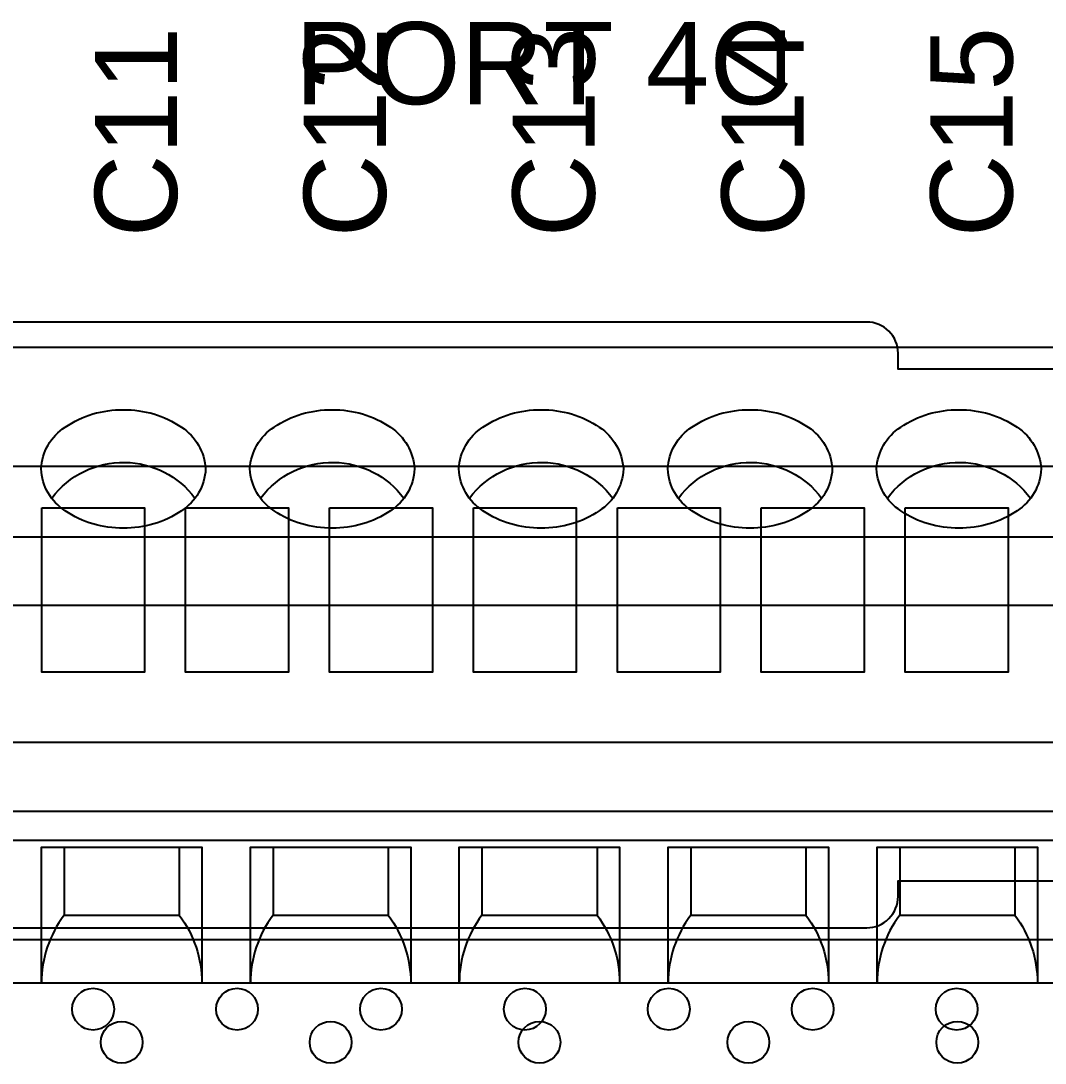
# Model space of a CAD drawing. Extents: x 0.3 to 23.7, y 0.2 to 17.8.
# Drawn here: x 21.206 to 22.187, y 4.332 to 5.33 of the extents above; entities that cross this region are included whole.
import ezdxf

# ---------------------------------------------------------------- set-up
doc = ezdxf.new("R2010")
doc.units = 0
doc.header["$MEASUREMENT"] = 0
for name, color, linetype in [('2_01__0-__EMPTY', 7, 'CONTINUOUS'), ('2_02__A-__SERIAL_COMMUNICA', 7, 'CONTINUOUS'), ('2_03__B-___3__DI___4__DO__', 7, 'CONTINUOUS'), ('2_04__1-___4__DI___4__DO_E', 7, 'CONTINUOUS'), ('2_05__C-___4__DI___4__DO_F', 7, 'CONTINUOUS'), ('2_06__D-___4__DI___3__DO_E', 7, 'CONTINUOUS'), ('2_07__2-___8__DO__ELECTROM', 7, 'CONTINUOUS'), ('2_08__3-___8__DI', 7, 'CONTINUOUS'), ('2_09__4-___14__DI', 7, 'CONTINUOUS'), ('2_10__6-___4__AI___4__AO__', 7, 'CONTINUOUS'), ('3_01__0-__EMPTY', 7, 'CONTINUOUS'), ('3_02__B-___3__DI___4__DO__', 7, 'CONTINUOUS'), ('3_03__1-___4__DI___4__DO_E', 7, 'CONTINUOUS'), ('3_04__C-___4__DI___4__DO_F', 7, 'CONTINUOUS'), ('3_05__D-___4__DI___3__DO_E', 7, 'CONTINUOUS'), ('3_06__2-___8__DO__ELECTROM', 7, 'CONTINUOUS'), ('3_07__3-___8__DI', 7, 'CONTINUOUS'), ('3_08__4-___14__DI', 7, 'CONTINUOUS'), ('3_09__6-___4__AI___4__AO__', 7, 'CONTINUOUS'), ('3_10__9-___10__RTD_INPUTS', 7, 'CONTINUOUS')]:
    doc.layers.add(name, color=color, linetype=linetype)
doc.styles.add('ARIAL', font='arial.ttf')

msp = doc.modelspace()

# ---------------------------------------------------------------- linework, layer by layer
at = {"layer": '3_01__0-__EMPTY'}
msp.add_lwpolyline([(21.05054, 4.4619), (22.01576, 4.4619, 0.414214), (22.04565, 4.49178), (22.04565, 4.5069), (22.28565, 4.5069), (22.28565, 4.49178, 0.414214), (22.31554, 4.4619), (22.67326, 4.4619, 0.414973), (22.70315, 4.49178), (22.70315, 5.01201, 0.414973), (22.67326, 5.0419), (22.31554, 5.0419, 0.414214), (22.28565, 5.01201), (22.28565, 4.9969), (22.04565, 4.9969), (22.04565, 5.01201, 0.414214), (22.01576, 5.0419), (21.05054, 5.0419, 0.414214)], format="xyb", dxfattribs=at)
for centre in [(21.30236, 4.35224), (21.50235, 4.35224), (21.70235, 4.35224), (21.90235, 4.35224), (22.10234, 4.35224)]:
    msp.add_circle(centre, 0.02, dxfattribs=at)
at = {"layer": '3_02__B-___3__DI___4__DO__'}
msp.add_lwpolyline([(20.80237, 5.01766), (22.40237, 5.01766), (22.40237, 4.40895), (20.80237, 4.40895)], close=True, dxfattribs=at)
for points in [[(21.2252, 4.90118, -0.244062), (21.24826, 4.94124, -0.154167), (21.30394, 4.95783, -0.154167), (21.35962, 4.94124, -0.236767), (21.38268, 4.90118, -0.24406), (21.35962, 4.86113, -0.154167), (21.30394, 4.84454, -0.154167), (21.24826, 4.86113, -0.244061)], [(21.4252, 4.90118, -0.244062), (21.44826, 4.94124, -0.154167), (21.50394, 4.95783, -0.154167), (21.55962, 4.94124, -0.236767), (21.58268, 4.90118, -0.24406), (21.55962, 4.86113, -0.154167), (21.50394, 4.84454, -0.154167), (21.44826, 4.86113, -0.244061)], [(21.6252, 4.90118, -0.244062), (21.64826, 4.94124, -0.154167), (21.70394, 4.95783, -0.154167), (21.75962, 4.94124, -0.236767), (21.78268, 4.90118, -0.24406), (21.75962, 4.86113, -0.154167), (21.70394, 4.84454, -0.154167), (21.64826, 4.86113, -0.244061)], [(21.8252, 4.90118, -0.244062), (21.84826, 4.94124, -0.154167), (21.90394, 4.95783, -0.154167), (21.95962, 4.94124, -0.236767), (21.98268, 4.90118, -0.24406), (21.95962, 4.86113, -0.154167), (21.90394, 4.84454, -0.154167), (21.84826, 4.86113, -0.244061)], [(22.0252, 4.90118, -0.244062), (22.04826, 4.94124, -0.154167), (22.10394, 4.95783, -0.154167), (22.15962, 4.94124, -0.236767), (22.18268, 4.90118, -0.24406), (22.15962, 4.86113, -0.154167), (22.10394, 4.84454, -0.154167), (22.04826, 4.86113, -0.244061)]]:
    msp.add_lwpolyline(points, format="xyb", close=True, dxfattribs=at)
for points in [[(21.23528, 4.87315, -0.001746), (21.23542, 4.87328, -0.240907), (21.30552, 4.90752, -0.231198), (21.37246, 4.87328, -0.005828), (21.37275, 4.87335)], [(21.43528, 4.87315, -0.001746), (21.43542, 4.87328, -0.240907), (21.50552, 4.90752, -0.231198), (21.57246, 4.87328, -0.005828), (21.57275, 4.87335)], [(21.63528, 4.87315, -0.001746), (21.63542, 4.87328, -0.240907), (21.70552, 4.90752, -0.231198), (21.77246, 4.87328, -0.005828), (21.77275, 4.87335)], [(21.83528, 4.87315, -0.001746), (21.83542, 4.87328, -0.240907), (21.90552, 4.90752, -0.231198), (21.97246, 4.87328, -0.005828), (21.97275, 4.87335)], [(22.03528, 4.87315, -0.001746), (22.03542, 4.87328, -0.240907), (22.10552, 4.90752, -0.231198), (22.17246, 4.87328, -0.005828), (22.17275, 4.87335)], [(21.24725, 4.53902), (21.24725, 4.47389, 0.162853), (21.22559, 4.40895, 1.944453)], [(21.35748, 4.53902), (21.35748, 4.47389, -0.162853), (21.37914, 4.40895, -1.944453)], [(21.44725, 4.53902), (21.44725, 4.47389, 0.162853), (21.42559, 4.40895, 1.944453)], [(21.55748, 4.53902), (21.55748, 4.47389, -0.162853), (21.57914, 4.40895, -1.944453)], [(21.64725, 4.53902), (21.64725, 4.47389, 0.162853), (21.62559, 4.40895, 1.944453)], [(21.75748, 4.53902), (21.75748, 4.47389, -0.162853), (21.77914, 4.40895, -1.944453)], [(21.84725, 4.53902), (21.84725, 4.47389, 0.162853), (21.82559, 4.40895, 1.944453)], [(21.95748, 4.53902), (21.95748, 4.47389, -0.162853), (21.97914, 4.40895, -1.944453)], [(22.04725, 4.53902), (22.04725, 4.47389, 0.162853), (22.02559, 4.40895, 1.944453)], [(22.15748, 4.53902), (22.15748, 4.47389, -0.162853), (22.17914, 4.40895, -1.944453)]]:
    msp.add_lwpolyline(points, format="xyb", dxfattribs=at)
for points in [[(20.80237, 4.83606), (22.40237, 4.83606)], [(20.80237, 4.77062), (22.40237, 4.77062)], [(20.80237, 4.57353), (22.40237, 4.57353)], [(20.80237, 4.54569), (22.40237, 4.54569)], [(21.22559, 4.40895), (21.22559, 4.53902), (21.37914, 4.53902), (21.37914, 4.40895)], [(21.42559, 4.40895), (21.42559, 4.53902), (21.57914, 4.53902), (21.57914, 4.40895)], [(21.62559, 4.40895), (21.62559, 4.53902), (21.77914, 4.53902), (21.77914, 4.40895)], [(21.82559, 4.40895), (21.82559, 4.53902), (21.97914, 4.53902), (21.97914, 4.40895)], [(22.02559, 4.40895), (22.02559, 4.53902), (22.17914, 4.53902), (22.17914, 4.40895)], [(21.24725, 4.47389), (21.35748, 4.47389)], [(21.44725, 4.47389), (21.55748, 4.47389)], [(21.64725, 4.47389), (21.75748, 4.47389)], [(21.84725, 4.47389), (21.95748, 4.47389)], [(22.04725, 4.47389), (22.15748, 4.47389)]]:
    msp.add_lwpolyline(points, dxfattribs=at)
for centre in [(21.30236, 4.35224), (21.50235, 4.35224), (21.70235, 4.35224), (21.90235, 4.35224), (22.10234, 4.35224)]:
    msp.add_circle(centre, 0.02, dxfattribs=at)
at = {"layer": '3_03__1-___4__DI___4__DO_E'}
msp.add_lwpolyline([(20.80237, 5.01766), (22.40237, 5.01766), (22.40237, 4.40895), (20.80237, 4.40895)], close=True, dxfattribs=at)
for points in [[(21.2252, 4.90118, -0.244062), (21.24826, 4.94124, -0.154167), (21.30394, 4.95783, -0.154167), (21.35962, 4.94124, -0.236767), (21.38268, 4.90118, -0.24406), (21.35962, 4.86113, -0.154167), (21.30394, 4.84454, -0.154167), (21.24826, 4.86113, -0.244061)], [(21.4252, 4.90118, -0.244062), (21.44826, 4.94124, -0.154167), (21.50394, 4.95783, -0.154167), (21.55962, 4.94124, -0.236767), (21.58268, 4.90118, -0.24406), (21.55962, 4.86113, -0.154167), (21.50394, 4.84454, -0.154167), (21.44826, 4.86113, -0.244061)], [(21.6252, 4.90118, -0.244062), (21.64826, 4.94124, -0.154167), (21.70394, 4.95783, -0.154167), (21.75962, 4.94124, -0.236767), (21.78268, 4.90118, -0.24406), (21.75962, 4.86113, -0.154167), (21.70394, 4.84454, -0.154167), (21.64826, 4.86113, -0.244061)], [(21.8252, 4.90118, -0.244062), (21.84826, 4.94124, -0.154167), (21.90394, 4.95783, -0.154167), (21.95962, 4.94124, -0.236767), (21.98268, 4.90118, -0.24406), (21.95962, 4.86113, -0.154167), (21.90394, 4.84454, -0.154167), (21.84826, 4.86113, -0.244061)], [(22.0252, 4.90118, -0.244062), (22.04826, 4.94124, -0.154167), (22.10394, 4.95783, -0.154167), (22.15962, 4.94124, -0.236767), (22.18268, 4.90118, -0.24406), (22.15962, 4.86113, -0.154167), (22.10394, 4.84454, -0.154167), (22.04826, 4.86113, -0.244061)]]:
    msp.add_lwpolyline(points, format="xyb", close=True, dxfattribs=at)
for points in [[(21.23528, 4.87315, -0.001746), (21.23542, 4.87328, -0.240907), (21.30552, 4.90752, -0.231198), (21.37246, 4.87328, -0.005828), (21.37275, 4.87335)], [(21.43528, 4.87315, -0.001746), (21.43542, 4.87328, -0.240907), (21.50552, 4.90752, -0.231198), (21.57246, 4.87328, -0.005828), (21.57275, 4.87335)], [(21.63528, 4.87315, -0.001746), (21.63542, 4.87328, -0.240907), (21.70552, 4.90752, -0.231198), (21.77246, 4.87328, -0.005828), (21.77275, 4.87335)], [(21.83528, 4.87315, -0.001746), (21.83542, 4.87328, -0.240907), (21.90552, 4.90752, -0.231198), (21.97246, 4.87328, -0.005828), (21.97275, 4.87335)], [(22.03528, 4.87315, -0.001746), (22.03542, 4.87328, -0.240907), (22.10552, 4.90752, -0.231198), (22.17246, 4.87328, -0.005828), (22.17275, 4.87335)], [(21.24725, 4.53902), (21.24725, 4.47389, 0.162853), (21.22559, 4.40895, 1.944453)], [(21.35748, 4.53902), (21.35748, 4.47389, -0.162853), (21.37914, 4.40895, -1.944453)], [(21.44725, 4.53902), (21.44725, 4.47389, 0.162853), (21.42559, 4.40895, 1.944453)], [(21.55748, 4.53902), (21.55748, 4.47389, -0.162853), (21.57914, 4.40895, -1.944453)], [(21.64725, 4.53902), (21.64725, 4.47389, 0.162853), (21.62559, 4.40895, 1.944453)], [(21.75748, 4.53902), (21.75748, 4.47389, -0.162853), (21.77914, 4.40895, -1.944453)], [(21.84725, 4.53902), (21.84725, 4.47389, 0.162853), (21.82559, 4.40895, 1.944453)], [(21.95748, 4.53902), (21.95748, 4.47389, -0.162853), (21.97914, 4.40895, -1.944453)], [(22.04725, 4.53902), (22.04725, 4.47389, 0.162853), (22.02559, 4.40895, 1.944453)], [(22.15748, 4.53902), (22.15748, 4.47389, -0.162853), (22.17914, 4.40895, -1.944453)]]:
    msp.add_lwpolyline(points, format="xyb", dxfattribs=at)
for points in [[(20.80237, 4.83606), (22.40237, 4.83606)], [(20.80237, 4.77062), (22.40237, 4.77062)], [(20.80237, 4.57353), (22.40237, 4.57353)], [(20.80237, 4.54569), (22.40237, 4.54569)], [(21.22559, 4.40895), (21.22559, 4.53902), (21.37914, 4.53902), (21.37914, 4.40895)], [(21.42559, 4.40895), (21.42559, 4.53902), (21.57914, 4.53902), (21.57914, 4.40895)], [(21.62559, 4.40895), (21.62559, 4.53902), (21.77914, 4.53902), (21.77914, 4.40895)], [(21.82559, 4.40895), (21.82559, 4.53902), (21.97914, 4.53902), (21.97914, 4.40895)], [(22.02559, 4.40895), (22.02559, 4.53902), (22.17914, 4.53902), (22.17914, 4.40895)], [(21.24725, 4.47389), (21.35748, 4.47389)], [(21.44725, 4.47389), (21.55748, 4.47389)], [(21.64725, 4.47389), (21.75748, 4.47389)], [(21.84725, 4.47389), (21.95748, 4.47389)], [(22.04725, 4.47389), (22.15748, 4.47389)]]:
    msp.add_lwpolyline(points, dxfattribs=at)
for centre in [(21.30236, 4.35224), (21.50235, 4.35224), (21.70235, 4.35224), (21.90235, 4.35224), (22.10234, 4.35224)]:
    msp.add_circle(centre, 0.02, dxfattribs=at)
at = {"layer": '3_04__C-___4__DI___4__DO_F'}
msp.add_lwpolyline([(20.80237, 5.01766), (22.40237, 5.01766), (22.40237, 4.40895), (20.80237, 4.40895)], close=True, dxfattribs=at)
for points in [[(21.2252, 4.90118, -0.244062), (21.24826, 4.94124, -0.154167), (21.30394, 4.95783, -0.154167), (21.35962, 4.94124, -0.236767), (21.38268, 4.90118, -0.24406), (21.35962, 4.86113, -0.154167), (21.30394, 4.84454, -0.154167), (21.24826, 4.86113, -0.244061)], [(21.4252, 4.90118, -0.244062), (21.44826, 4.94124, -0.154167), (21.50394, 4.95783, -0.154167), (21.55962, 4.94124, -0.236767), (21.58268, 4.90118, -0.24406), (21.55962, 4.86113, -0.154167), (21.50394, 4.84454, -0.154167), (21.44826, 4.86113, -0.244061)], [(21.6252, 4.90118, -0.244062), (21.64826, 4.94124, -0.154167), (21.70394, 4.95783, -0.154167), (21.75962, 4.94124, -0.236767), (21.78268, 4.90118, -0.24406), (21.75962, 4.86113, -0.154167), (21.70394, 4.84454, -0.154167), (21.64826, 4.86113, -0.244061)], [(21.8252, 4.90118, -0.244062), (21.84826, 4.94124, -0.154167), (21.90394, 4.95783, -0.154167), (21.95962, 4.94124, -0.236767), (21.98268, 4.90118, -0.24406), (21.95962, 4.86113, -0.154167), (21.90394, 4.84454, -0.154167), (21.84826, 4.86113, -0.244061)], [(22.0252, 4.90118, -0.244062), (22.04826, 4.94124, -0.154167), (22.10394, 4.95783, -0.154167), (22.15962, 4.94124, -0.236767), (22.18268, 4.90118, -0.24406), (22.15962, 4.86113, -0.154167), (22.10394, 4.84454, -0.154167), (22.04826, 4.86113, -0.244061)]]:
    msp.add_lwpolyline(points, format="xyb", close=True, dxfattribs=at)
for points in [[(21.23528, 4.87315, -0.001746), (21.23542, 4.87328, -0.240907), (21.30552, 4.90752, -0.231198), (21.37246, 4.87328, -0.005828), (21.37275, 4.87335)], [(21.43528, 4.87315, -0.001746), (21.43542, 4.87328, -0.240907), (21.50552, 4.90752, -0.231198), (21.57246, 4.87328, -0.005828), (21.57275, 4.87335)], [(21.63528, 4.87315, -0.001746), (21.63542, 4.87328, -0.240907), (21.70552, 4.90752, -0.231198), (21.77246, 4.87328, -0.005828), (21.77275, 4.87335)], [(21.83528, 4.87315, -0.001746), (21.83542, 4.87328, -0.240907), (21.90552, 4.90752, -0.231198), (21.97246, 4.87328, -0.005828), (21.97275, 4.87335)], [(22.03528, 4.87315, -0.001746), (22.03542, 4.87328, -0.240907), (22.10552, 4.90752, -0.231198), (22.17246, 4.87328, -0.005828), (22.17275, 4.87335)], [(21.24725, 4.53902), (21.24725, 4.47389, 0.162853), (21.22559, 4.40895, 1.944453)], [(21.35748, 4.53902), (21.35748, 4.47389, -0.162853), (21.37914, 4.40895, -1.944453)], [(21.44725, 4.53902), (21.44725, 4.47389, 0.162853), (21.42559, 4.40895, 1.944453)], [(21.55748, 4.53902), (21.55748, 4.47389, -0.162853), (21.57914, 4.40895, -1.944453)], [(21.64725, 4.53902), (21.64725, 4.47389, 0.162853), (21.62559, 4.40895, 1.944453)], [(21.75748, 4.53902), (21.75748, 4.47389, -0.162853), (21.77914, 4.40895, -1.944453)], [(21.84725, 4.53902), (21.84725, 4.47389, 0.162853), (21.82559, 4.40895, 1.944453)], [(21.95748, 4.53902), (21.95748, 4.47389, -0.162853), (21.97914, 4.40895, -1.944453)], [(22.04725, 4.53902), (22.04725, 4.47389, 0.162853), (22.02559, 4.40895, 1.944453)], [(22.15748, 4.53902), (22.15748, 4.47389, -0.162853), (22.17914, 4.40895, -1.944453)]]:
    msp.add_lwpolyline(points, format="xyb", dxfattribs=at)
for points in [[(20.80237, 4.83606), (22.40237, 4.83606)], [(20.80237, 4.77062), (22.40237, 4.77062)], [(20.80237, 4.57353), (22.40237, 4.57353)], [(20.80237, 4.54569), (22.40237, 4.54569)], [(21.22559, 4.40895), (21.22559, 4.53902), (21.37914, 4.53902), (21.37914, 4.40895)], [(21.42559, 4.40895), (21.42559, 4.53902), (21.57914, 4.53902), (21.57914, 4.40895)], [(21.62559, 4.40895), (21.62559, 4.53902), (21.77914, 4.53902), (21.77914, 4.40895)], [(21.82559, 4.40895), (21.82559, 4.53902), (21.97914, 4.53902), (21.97914, 4.40895)], [(22.02559, 4.40895), (22.02559, 4.53902), (22.17914, 4.53902), (22.17914, 4.40895)], [(21.24725, 4.47389), (21.35748, 4.47389)], [(21.44725, 4.47389), (21.55748, 4.47389)], [(21.64725, 4.47389), (21.75748, 4.47389)], [(21.84725, 4.47389), (21.95748, 4.47389)], [(22.04725, 4.47389), (22.15748, 4.47389)]]:
    msp.add_lwpolyline(points, dxfattribs=at)
for centre in [(21.30236, 4.35224), (21.50235, 4.35224), (21.70235, 4.35224), (21.90235, 4.35224), (22.10234, 4.35224)]:
    msp.add_circle(centre, 0.02, dxfattribs=at)
at = {"layer": '3_05__D-___4__DI___3__DO_E'}
msp.add_lwpolyline([(20.80237, 5.01766), (22.40237, 5.01766), (22.40237, 4.40895), (20.80237, 4.40895)], close=True, dxfattribs=at)
for points in [[(21.2252, 4.90118, -0.244062), (21.24826, 4.94124, -0.154167), (21.30394, 4.95783, -0.154167), (21.35962, 4.94124, -0.236767), (21.38268, 4.90118, -0.24406), (21.35962, 4.86113, -0.154167), (21.30394, 4.84454, -0.154167), (21.24826, 4.86113, -0.244061)], [(21.4252, 4.90118, -0.244062), (21.44826, 4.94124, -0.154167), (21.50394, 4.95783, -0.154167), (21.55962, 4.94124, -0.236767), (21.58268, 4.90118, -0.24406), (21.55962, 4.86113, -0.154167), (21.50394, 4.84454, -0.154167), (21.44826, 4.86113, -0.244061)], [(21.6252, 4.90118, -0.244062), (21.64826, 4.94124, -0.154167), (21.70394, 4.95783, -0.154167), (21.75962, 4.94124, -0.236767), (21.78268, 4.90118, -0.24406), (21.75962, 4.86113, -0.154167), (21.70394, 4.84454, -0.154167), (21.64826, 4.86113, -0.244061)], [(21.8252, 4.90118, -0.244062), (21.84826, 4.94124, -0.154167), (21.90394, 4.95783, -0.154167), (21.95962, 4.94124, -0.236767), (21.98268, 4.90118, -0.24406), (21.95962, 4.86113, -0.154167), (21.90394, 4.84454, -0.154167), (21.84826, 4.86113, -0.244061)], [(22.0252, 4.90118, -0.244062), (22.04826, 4.94124, -0.154167), (22.10394, 4.95783, -0.154167), (22.15962, 4.94124, -0.236767), (22.18268, 4.90118, -0.24406), (22.15962, 4.86113, -0.154167), (22.10394, 4.84454, -0.154167), (22.04826, 4.86113, -0.244061)]]:
    msp.add_lwpolyline(points, format="xyb", close=True, dxfattribs=at)
for points in [[(21.23528, 4.87315, -0.001746), (21.23542, 4.87328, -0.240907), (21.30552, 4.90752, -0.231198), (21.37246, 4.87328, -0.005828), (21.37275, 4.87335)], [(21.43528, 4.87315, -0.001746), (21.43542, 4.87328, -0.240907), (21.50552, 4.90752, -0.231198), (21.57246, 4.87328, -0.005828), (21.57275, 4.87335)], [(21.63528, 4.87315, -0.001746), (21.63542, 4.87328, -0.240907), (21.70552, 4.90752, -0.231198), (21.77246, 4.87328, -0.005828), (21.77275, 4.87335)], [(21.83528, 4.87315, -0.001746), (21.83542, 4.87328, -0.240907), (21.90552, 4.90752, -0.231198), (21.97246, 4.87328, -0.005828), (21.97275, 4.87335)], [(22.03528, 4.87315, -0.001746), (22.03542, 4.87328, -0.240907), (22.10552, 4.90752, -0.231198), (22.17246, 4.87328, -0.005828), (22.17275, 4.87335)], [(21.24725, 4.53902), (21.24725, 4.47389, 0.162853), (21.22559, 4.40895, 1.944453)], [(21.35748, 4.53902), (21.35748, 4.47389, -0.162853), (21.37914, 4.40895, -1.944453)], [(21.44725, 4.53902), (21.44725, 4.47389, 0.162853), (21.42559, 4.40895, 1.944453)], [(21.55748, 4.53902), (21.55748, 4.47389, -0.162853), (21.57914, 4.40895, -1.944453)], [(21.64725, 4.53902), (21.64725, 4.47389, 0.162853), (21.62559, 4.40895, 1.944453)], [(21.75748, 4.53902), (21.75748, 4.47389, -0.162853), (21.77914, 4.40895, -1.944453)], [(21.84725, 4.53902), (21.84725, 4.47389, 0.162853), (21.82559, 4.40895, 1.944453)], [(21.95748, 4.53902), (21.95748, 4.47389, -0.162853), (21.97914, 4.40895, -1.944453)], [(22.04725, 4.53902), (22.04725, 4.47389, 0.162853), (22.02559, 4.40895, 1.944453)], [(22.15748, 4.53902), (22.15748, 4.47389, -0.162853), (22.17914, 4.40895, -1.944453)]]:
    msp.add_lwpolyline(points, format="xyb", dxfattribs=at)
for points in [[(20.80237, 4.83606), (22.40237, 4.83606)], [(20.80237, 4.77062), (22.40237, 4.77062)], [(20.80237, 4.57353), (22.40237, 4.57353)], [(20.80237, 4.54569), (22.40237, 4.54569)], [(21.22559, 4.40895), (21.22559, 4.53902), (21.37914, 4.53902), (21.37914, 4.40895)], [(21.42559, 4.40895), (21.42559, 4.53902), (21.57914, 4.53902), (21.57914, 4.40895)], [(21.62559, 4.40895), (21.62559, 4.53902), (21.77914, 4.53902), (21.77914, 4.40895)], [(21.82559, 4.40895), (21.82559, 4.53902), (21.97914, 4.53902), (21.97914, 4.40895)], [(22.02559, 4.40895), (22.02559, 4.53902), (22.17914, 4.53902), (22.17914, 4.40895)], [(21.24725, 4.47389), (21.35748, 4.47389)], [(21.44725, 4.47389), (21.55748, 4.47389)], [(21.64725, 4.47389), (21.75748, 4.47389)], [(21.84725, 4.47389), (21.95748, 4.47389)], [(22.04725, 4.47389), (22.15748, 4.47389)]]:
    msp.add_lwpolyline(points, dxfattribs=at)
for centre in [(21.30236, 4.35224), (21.50235, 4.35224), (21.70235, 4.35224), (21.90235, 4.35224), (22.10234, 4.35224)]:
    msp.add_circle(centre, 0.02, dxfattribs=at)
at = {"layer": '3_06__2-___8__DO__ELECTROM'}
msp.add_lwpolyline([(20.80237, 5.01766), (22.40237, 5.01766), (22.40237, 4.40895), (20.80237, 4.40895)], close=True, dxfattribs=at)
for points in [[(21.2252, 4.90118, -0.244062), (21.24826, 4.94124, -0.154167), (21.30394, 4.95783, -0.154167), (21.35962, 4.94124, -0.236767), (21.38268, 4.90118, -0.24406), (21.35962, 4.86113, -0.154167), (21.30394, 4.84454, -0.154167), (21.24826, 4.86113, -0.244061)], [(21.4252, 4.90118, -0.244062), (21.44826, 4.94124, -0.154167), (21.50394, 4.95783, -0.154167), (21.55962, 4.94124, -0.236767), (21.58268, 4.90118, -0.24406), (21.55962, 4.86113, -0.154167), (21.50394, 4.84454, -0.154167), (21.44826, 4.86113, -0.244061)], [(21.6252, 4.90118, -0.244062), (21.64826, 4.94124, -0.154167), (21.70394, 4.95783, -0.154167), (21.75962, 4.94124, -0.236767), (21.78268, 4.90118, -0.24406), (21.75962, 4.86113, -0.154167), (21.70394, 4.84454, -0.154167), (21.64826, 4.86113, -0.244061)], [(21.8252, 4.90118, -0.244062), (21.84826, 4.94124, -0.154167), (21.90394, 4.95783, -0.154167), (21.95962, 4.94124, -0.236767), (21.98268, 4.90118, -0.24406), (21.95962, 4.86113, -0.154167), (21.90394, 4.84454, -0.154167), (21.84826, 4.86113, -0.244061)], [(22.0252, 4.90118, -0.244062), (22.04826, 4.94124, -0.154167), (22.10394, 4.95783, -0.154167), (22.15962, 4.94124, -0.236767), (22.18268, 4.90118, -0.24406), (22.15962, 4.86113, -0.154167), (22.10394, 4.84454, -0.154167), (22.04826, 4.86113, -0.244061)]]:
    msp.add_lwpolyline(points, format="xyb", close=True, dxfattribs=at)
for points in [[(21.23528, 4.87315, -0.001746), (21.23542, 4.87328, -0.240907), (21.30552, 4.90752, -0.231198), (21.37246, 4.87328, -0.005828), (21.37275, 4.87335)], [(21.43528, 4.87315, -0.001746), (21.43542, 4.87328, -0.240907), (21.50552, 4.90752, -0.231198), (21.57246, 4.87328, -0.005828), (21.57275, 4.87335)], [(21.63528, 4.87315, -0.001746), (21.63542, 4.87328, -0.240907), (21.70552, 4.90752, -0.231198), (21.77246, 4.87328, -0.005828), (21.77275, 4.87335)], [(21.83528, 4.87315, -0.001746), (21.83542, 4.87328, -0.240907), (21.90552, 4.90752, -0.231198), (21.97246, 4.87328, -0.005828), (21.97275, 4.87335)], [(22.03528, 4.87315, -0.001746), (22.03542, 4.87328, -0.240907), (22.10552, 4.90752, -0.231198), (22.17246, 4.87328, -0.005828), (22.17275, 4.87335)], [(21.24725, 4.53902), (21.24725, 4.47389, 0.162853), (21.22559, 4.40895, 1.944453)], [(21.35748, 4.53902), (21.35748, 4.47389, -0.162853), (21.37914, 4.40895, -1.944453)], [(21.44725, 4.53902), (21.44725, 4.47389, 0.162853), (21.42559, 4.40895, 1.944453)], [(21.55748, 4.53902), (21.55748, 4.47389, -0.162853), (21.57914, 4.40895, -1.944453)], [(21.64725, 4.53902), (21.64725, 4.47389, 0.162853), (21.62559, 4.40895, 1.944453)], [(21.75748, 4.53902), (21.75748, 4.47389, -0.162853), (21.77914, 4.40895, -1.944453)], [(21.84725, 4.53902), (21.84725, 4.47389, 0.162853), (21.82559, 4.40895, 1.944453)], [(21.95748, 4.53902), (21.95748, 4.47389, -0.162853), (21.97914, 4.40895, -1.944453)], [(22.04725, 4.53902), (22.04725, 4.47389, 0.162853), (22.02559, 4.40895, 1.944453)], [(22.15748, 4.53902), (22.15748, 4.47389, -0.162853), (22.17914, 4.40895, -1.944453)]]:
    msp.add_lwpolyline(points, format="xyb", dxfattribs=at)
for points in [[(20.80237, 4.83606), (22.40237, 4.83606)], [(20.80237, 4.77062), (22.40237, 4.77062)], [(20.80237, 4.57353), (22.40237, 4.57353)], [(20.80237, 4.54569), (22.40237, 4.54569)], [(21.22559, 4.40895), (21.22559, 4.53902), (21.37914, 4.53902), (21.37914, 4.40895)], [(21.42559, 4.40895), (21.42559, 4.53902), (21.57914, 4.53902), (21.57914, 4.40895)], [(21.62559, 4.40895), (21.62559, 4.53902), (21.77914, 4.53902), (21.77914, 4.40895)], [(21.82559, 4.40895), (21.82559, 4.53902), (21.97914, 4.53902), (21.97914, 4.40895)], [(22.02559, 4.40895), (22.02559, 4.53902), (22.17914, 4.53902), (22.17914, 4.40895)], [(21.24725, 4.47389), (21.35748, 4.47389)], [(21.44725, 4.47389), (21.55748, 4.47389)], [(21.64725, 4.47389), (21.75748, 4.47389)], [(21.84725, 4.47389), (21.95748, 4.47389)], [(22.04725, 4.47389), (22.15748, 4.47389)]]:
    msp.add_lwpolyline(points, dxfattribs=at)
for centre in [(21.30236, 4.35224), (21.50235, 4.35224), (21.70235, 4.35224), (21.90235, 4.35224), (22.10234, 4.35224)]:
    msp.add_circle(centre, 0.02, dxfattribs=at)
at = {"layer": '3_07__3-___8__DI'}
msp.add_lwpolyline([(20.80237, 5.01766), (22.40237, 5.01766), (22.40237, 4.40895), (20.80237, 4.40895)], close=True, dxfattribs=at)
for points in [[(21.2252, 4.90118, -0.244062), (21.24826, 4.94124, -0.154167), (21.30394, 4.95783, -0.154167), (21.35962, 4.94124, -0.236767), (21.38268, 4.90118, -0.24406), (21.35962, 4.86113, -0.154167), (21.30394, 4.84454, -0.154167), (21.24826, 4.86113, -0.244061)], [(21.4252, 4.90118, -0.244062), (21.44826, 4.94124, -0.154167), (21.50394, 4.95783, -0.154167), (21.55962, 4.94124, -0.236767), (21.58268, 4.90118, -0.24406), (21.55962, 4.86113, -0.154167), (21.50394, 4.84454, -0.154167), (21.44826, 4.86113, -0.244061)], [(21.6252, 4.90118, -0.244062), (21.64826, 4.94124, -0.154167), (21.70394, 4.95783, -0.154167), (21.75962, 4.94124, -0.236767), (21.78268, 4.90118, -0.24406), (21.75962, 4.86113, -0.154167), (21.70394, 4.84454, -0.154167), (21.64826, 4.86113, -0.244061)], [(21.8252, 4.90118, -0.244062), (21.84826, 4.94124, -0.154167), (21.90394, 4.95783, -0.154167), (21.95962, 4.94124, -0.236767), (21.98268, 4.90118, -0.24406), (21.95962, 4.86113, -0.154167), (21.90394, 4.84454, -0.154167), (21.84826, 4.86113, -0.244061)], [(22.0252, 4.90118, -0.244062), (22.04826, 4.94124, -0.154167), (22.10394, 4.95783, -0.154167), (22.15962, 4.94124, -0.236767), (22.18268, 4.90118, -0.24406), (22.15962, 4.86113, -0.154167), (22.10394, 4.84454, -0.154167), (22.04826, 4.86113, -0.244061)]]:
    msp.add_lwpolyline(points, format="xyb", close=True, dxfattribs=at)
for points in [[(21.23528, 4.87315, -0.001746), (21.23542, 4.87328, -0.240907), (21.30552, 4.90752, -0.231198), (21.37246, 4.87328, -0.005828), (21.37275, 4.87335)], [(21.43528, 4.87315, -0.001746), (21.43542, 4.87328, -0.240907), (21.50552, 4.90752, -0.231198), (21.57246, 4.87328, -0.005828), (21.57275, 4.87335)], [(21.63528, 4.87315, -0.001746), (21.63542, 4.87328, -0.240907), (21.70552, 4.90752, -0.231198), (21.77246, 4.87328, -0.005828), (21.77275, 4.87335)], [(21.83528, 4.87315, -0.001746), (21.83542, 4.87328, -0.240907), (21.90552, 4.90752, -0.231198), (21.97246, 4.87328, -0.005828), (21.97275, 4.87335)], [(22.03528, 4.87315, -0.001746), (22.03542, 4.87328, -0.240907), (22.10552, 4.90752, -0.231198), (22.17246, 4.87328, -0.005828), (22.17275, 4.87335)], [(21.24725, 4.53902), (21.24725, 4.47389, 0.162853), (21.22559, 4.40895, 1.944453)], [(21.35748, 4.53902), (21.35748, 4.47389, -0.162853), (21.37914, 4.40895, -1.944453)], [(21.44725, 4.53902), (21.44725, 4.47389, 0.162853), (21.42559, 4.40895, 1.944453)], [(21.55748, 4.53902), (21.55748, 4.47389, -0.162853), (21.57914, 4.40895, -1.944453)], [(21.64725, 4.53902), (21.64725, 4.47389, 0.162853), (21.62559, 4.40895, 1.944453)], [(21.75748, 4.53902), (21.75748, 4.47389, -0.162853), (21.77914, 4.40895, -1.944453)], [(21.84725, 4.53902), (21.84725, 4.47389, 0.162853), (21.82559, 4.40895, 1.944453)], [(21.95748, 4.53902), (21.95748, 4.47389, -0.162853), (21.97914, 4.40895, -1.944453)], [(22.04725, 4.53902), (22.04725, 4.47389, 0.162853), (22.02559, 4.40895, 1.944453)], [(22.15748, 4.53902), (22.15748, 4.47389, -0.162853), (22.17914, 4.40895, -1.944453)]]:
    msp.add_lwpolyline(points, format="xyb", dxfattribs=at)
for points in [[(20.80237, 4.83606), (22.40237, 4.83606)], [(20.80237, 4.77062), (22.40237, 4.77062)], [(20.80237, 4.57353), (22.40237, 4.57353)], [(20.80237, 4.54569), (22.40237, 4.54569)], [(21.22559, 4.40895), (21.22559, 4.53902), (21.37914, 4.53902), (21.37914, 4.40895)], [(21.42559, 4.40895), (21.42559, 4.53902), (21.57914, 4.53902), (21.57914, 4.40895)], [(21.62559, 4.40895), (21.62559, 4.53902), (21.77914, 4.53902), (21.77914, 4.40895)], [(21.82559, 4.40895), (21.82559, 4.53902), (21.97914, 4.53902), (21.97914, 4.40895)], [(22.02559, 4.40895), (22.02559, 4.53902), (22.17914, 4.53902), (22.17914, 4.40895)], [(21.24725, 4.47389), (21.35748, 4.47389)], [(21.44725, 4.47389), (21.55748, 4.47389)], [(21.64725, 4.47389), (21.75748, 4.47389)], [(21.84725, 4.47389), (21.95748, 4.47389)], [(22.04725, 4.47389), (22.15748, 4.47389)]]:
    msp.add_lwpolyline(points, dxfattribs=at)
for centre in [(21.30236, 4.35224), (21.50235, 4.35224), (21.70235, 4.35224), (21.90235, 4.35224), (22.10234, 4.35224)]:
    msp.add_circle(centre, 0.02, dxfattribs=at)
at = {"layer": '3_08__4-___14__DI'}
msp.add_lwpolyline([(20.80237, 5.01766), (22.40237, 5.01766), (22.40237, 4.40895), (20.80237, 4.40895)], close=True, dxfattribs=at)
for points in [[(21.2252, 4.90118, -0.244062), (21.24826, 4.94124, -0.154167), (21.30394, 4.95783, -0.154167), (21.35962, 4.94124, -0.236767), (21.38268, 4.90118, -0.24406), (21.35962, 4.86113, -0.154167), (21.30394, 4.84454, -0.154167), (21.24826, 4.86113, -0.244061)], [(21.4252, 4.90118, -0.244062), (21.44826, 4.94124, -0.154167), (21.50394, 4.95783, -0.154167), (21.55962, 4.94124, -0.236767), (21.58268, 4.90118, -0.24406), (21.55962, 4.86113, -0.154167), (21.50394, 4.84454, -0.154167), (21.44826, 4.86113, -0.244061)], [(21.6252, 4.90118, -0.244062), (21.64826, 4.94124, -0.154167), (21.70394, 4.95783, -0.154167), (21.75962, 4.94124, -0.236767), (21.78268, 4.90118, -0.24406), (21.75962, 4.86113, -0.154167), (21.70394, 4.84454, -0.154167), (21.64826, 4.86113, -0.244061)], [(21.8252, 4.90118, -0.244062), (21.84826, 4.94124, -0.154167), (21.90394, 4.95783, -0.154167), (21.95962, 4.94124, -0.236767), (21.98268, 4.90118, -0.24406), (21.95962, 4.86113, -0.154167), (21.90394, 4.84454, -0.154167), (21.84826, 4.86113, -0.244061)], [(22.0252, 4.90118, -0.244062), (22.04826, 4.94124, -0.154167), (22.10394, 4.95783, -0.154167), (22.15962, 4.94124, -0.236767), (22.18268, 4.90118, -0.24406), (22.15962, 4.86113, -0.154167), (22.10394, 4.84454, -0.154167), (22.04826, 4.86113, -0.244061)]]:
    msp.add_lwpolyline(points, format="xyb", close=True, dxfattribs=at)
for points in [[(21.23528, 4.87315, -0.001746), (21.23542, 4.87328, -0.240907), (21.30552, 4.90752, -0.231198), (21.37246, 4.87328, -0.005828), (21.37275, 4.87335)], [(21.43528, 4.87315, -0.001746), (21.43542, 4.87328, -0.240907), (21.50552, 4.90752, -0.231198), (21.57246, 4.87328, -0.005828), (21.57275, 4.87335)], [(21.63528, 4.87315, -0.001746), (21.63542, 4.87328, -0.240907), (21.70552, 4.90752, -0.231198), (21.77246, 4.87328, -0.005828), (21.77275, 4.87335)], [(21.83528, 4.87315, -0.001746), (21.83542, 4.87328, -0.240907), (21.90552, 4.90752, -0.231198), (21.97246, 4.87328, -0.005828), (21.97275, 4.87335)], [(22.03528, 4.87315, -0.001746), (22.03542, 4.87328, -0.240907), (22.10552, 4.90752, -0.231198), (22.17246, 4.87328, -0.005828), (22.17275, 4.87335)], [(21.24725, 4.53902), (21.24725, 4.47389, 0.162853), (21.22559, 4.40895, 1.944453)], [(21.35748, 4.53902), (21.35748, 4.47389, -0.162853), (21.37914, 4.40895, -1.944453)], [(21.44725, 4.53902), (21.44725, 4.47389, 0.162853), (21.42559, 4.40895, 1.944453)], [(21.55748, 4.53902), (21.55748, 4.47389, -0.162853), (21.57914, 4.40895, -1.944453)], [(21.64725, 4.53902), (21.64725, 4.47389, 0.162853), (21.62559, 4.40895, 1.944453)], [(21.75748, 4.53902), (21.75748, 4.47389, -0.162853), (21.77914, 4.40895, -1.944453)], [(21.84725, 4.53902), (21.84725, 4.47389, 0.162853), (21.82559, 4.40895, 1.944453)], [(21.95748, 4.53902), (21.95748, 4.47389, -0.162853), (21.97914, 4.40895, -1.944453)], [(22.04725, 4.53902), (22.04725, 4.47389, 0.162853), (22.02559, 4.40895, 1.944453)], [(22.15748, 4.53902), (22.15748, 4.47389, -0.162853), (22.17914, 4.40895, -1.944453)]]:
    msp.add_lwpolyline(points, format="xyb", dxfattribs=at)
for points in [[(20.80237, 4.83606), (22.40237, 4.83606)], [(20.80237, 4.77062), (22.40237, 4.77062)], [(20.80237, 4.57353), (22.40237, 4.57353)], [(20.80237, 4.54569), (22.40237, 4.54569)], [(21.22559, 4.40895), (21.22559, 4.53902), (21.37914, 4.53902), (21.37914, 4.40895)], [(21.42559, 4.40895), (21.42559, 4.53902), (21.57914, 4.53902), (21.57914, 4.40895)], [(21.62559, 4.40895), (21.62559, 4.53902), (21.77914, 4.53902), (21.77914, 4.40895)], [(21.82559, 4.40895), (21.82559, 4.53902), (21.97914, 4.53902), (21.97914, 4.40895)], [(22.02559, 4.40895), (22.02559, 4.53902), (22.17914, 4.53902), (22.17914, 4.40895)], [(21.24725, 4.47389), (21.35748, 4.47389)], [(21.44725, 4.47389), (21.55748, 4.47389)], [(21.64725, 4.47389), (21.75748, 4.47389)], [(21.84725, 4.47389), (21.95748, 4.47389)], [(22.04725, 4.47389), (22.15748, 4.47389)]]:
    msp.add_lwpolyline(points, dxfattribs=at)
for centre in [(21.30236, 4.35224), (21.50235, 4.35224), (21.70235, 4.35224), (21.90235, 4.35224), (22.10234, 4.35224)]:
    msp.add_circle(centre, 0.02, dxfattribs=at)
at = {"layer": '3_09__6-___4__AI___4__AO__'}
msp.add_lwpolyline([(20.80237, 5.01766), (22.40237, 5.01766), (22.40237, 4.40895), (20.80237, 4.40895)], close=True, dxfattribs=at)
for points in [[(21.2252, 4.90118, -0.244062), (21.24826, 4.94124, -0.154167), (21.30394, 4.95783, -0.154167), (21.35962, 4.94124, -0.236767), (21.38268, 4.90118, -0.24406), (21.35962, 4.86113, -0.154167), (21.30394, 4.84454, -0.154167), (21.24826, 4.86113, -0.244061)], [(21.4252, 4.90118, -0.244062), (21.44826, 4.94124, -0.154167), (21.50394, 4.95783, -0.154167), (21.55962, 4.94124, -0.236767), (21.58268, 4.90118, -0.24406), (21.55962, 4.86113, -0.154167), (21.50394, 4.84454, -0.154167), (21.44826, 4.86113, -0.244061)], [(21.6252, 4.90118, -0.244062), (21.64826, 4.94124, -0.154167), (21.70394, 4.95783, -0.154167), (21.75962, 4.94124, -0.236767), (21.78268, 4.90118, -0.24406), (21.75962, 4.86113, -0.154167), (21.70394, 4.84454, -0.154167), (21.64826, 4.86113, -0.244061)], [(21.8252, 4.90118, -0.244062), (21.84826, 4.94124, -0.154167), (21.90394, 4.95783, -0.154167), (21.95962, 4.94124, -0.236767), (21.98268, 4.90118, -0.24406), (21.95962, 4.86113, -0.154167), (21.90394, 4.84454, -0.154167), (21.84826, 4.86113, -0.244061)], [(22.0252, 4.90118, -0.244062), (22.04826, 4.94124, -0.154167), (22.10394, 4.95783, -0.154167), (22.15962, 4.94124, -0.236767), (22.18268, 4.90118, -0.24406), (22.15962, 4.86113, -0.154167), (22.10394, 4.84454, -0.154167), (22.04826, 4.86113, -0.244061)]]:
    msp.add_lwpolyline(points, format="xyb", close=True, dxfattribs=at)
for points in [[(21.23528, 4.87315, -0.001746), (21.23542, 4.87328, -0.240907), (21.30552, 4.90752, -0.231198), (21.37246, 4.87328, -0.005828), (21.37275, 4.87335)], [(21.43528, 4.87315, -0.001746), (21.43542, 4.87328, -0.240907), (21.50552, 4.90752, -0.231198), (21.57246, 4.87328, -0.005828), (21.57275, 4.87335)], [(21.63528, 4.87315, -0.001746), (21.63542, 4.87328, -0.240907), (21.70552, 4.90752, -0.231198), (21.77246, 4.87328, -0.005828), (21.77275, 4.87335)], [(21.83528, 4.87315, -0.001746), (21.83542, 4.87328, -0.240907), (21.90552, 4.90752, -0.231198), (21.97246, 4.87328, -0.005828), (21.97275, 4.87335)], [(22.03528, 4.87315, -0.001746), (22.03542, 4.87328, -0.240907), (22.10552, 4.90752, -0.231198), (22.17246, 4.87328, -0.005828), (22.17275, 4.87335)], [(21.24725, 4.53902), (21.24725, 4.47389, 0.162853), (21.22559, 4.40895, 1.944453)], [(21.35748, 4.53902), (21.35748, 4.47389, -0.162853), (21.37914, 4.40895, -1.944453)], [(21.44725, 4.53902), (21.44725, 4.47389, 0.162853), (21.42559, 4.40895, 1.944453)], [(21.55748, 4.53902), (21.55748, 4.47389, -0.162853), (21.57914, 4.40895, -1.944453)], [(21.64725, 4.53902), (21.64725, 4.47389, 0.162853), (21.62559, 4.40895, 1.944453)], [(21.75748, 4.53902), (21.75748, 4.47389, -0.162853), (21.77914, 4.40895, -1.944453)], [(21.84725, 4.53902), (21.84725, 4.47389, 0.162853), (21.82559, 4.40895, 1.944453)], [(21.95748, 4.53902), (21.95748, 4.47389, -0.162853), (21.97914, 4.40895, -1.944453)], [(22.04725, 4.53902), (22.04725, 4.47389, 0.162853), (22.02559, 4.40895, 1.944453)], [(22.15748, 4.53902), (22.15748, 4.47389, -0.162853), (22.17914, 4.40895, -1.944453)]]:
    msp.add_lwpolyline(points, format="xyb", dxfattribs=at)
for points in [[(20.80237, 4.83606), (22.40237, 4.83606)], [(20.80237, 4.77062), (22.40237, 4.77062)], [(20.80237, 4.57353), (22.40237, 4.57353)], [(20.80237, 4.54569), (22.40237, 4.54569)], [(21.22559, 4.40895), (21.22559, 4.53902), (21.37914, 4.53902), (21.37914, 4.40895)], [(21.42559, 4.40895), (21.42559, 4.53902), (21.57914, 4.53902), (21.57914, 4.40895)], [(21.62559, 4.40895), (21.62559, 4.53902), (21.77914, 4.53902), (21.77914, 4.40895)], [(21.82559, 4.40895), (21.82559, 4.53902), (21.97914, 4.53902), (21.97914, 4.40895)], [(22.02559, 4.40895), (22.02559, 4.53902), (22.17914, 4.53902), (22.17914, 4.40895)], [(21.24725, 4.47389), (21.35748, 4.47389)], [(21.44725, 4.47389), (21.55748, 4.47389)], [(21.64725, 4.47389), (21.75748, 4.47389)], [(21.84725, 4.47389), (21.95748, 4.47389)], [(22.04725, 4.47389), (22.15748, 4.47389)]]:
    msp.add_lwpolyline(points, dxfattribs=at)
for centre in [(21.30236, 4.35224), (21.50235, 4.35224), (21.70235, 4.35224), (21.90235, 4.35224), (22.10234, 4.35224)]:
    msp.add_circle(centre, 0.02, dxfattribs=at)
at = {"layer": '3_10__9-___10__RTD_INPUTS'}
for points in [[(20.50728, 4.45071), (22.5939, 4.45071), (22.5939, 4.90346), (20.50728, 4.90346)], [(21.22579, 4.86409), (21.32421, 4.86409), (21.32421, 4.70661), (21.22579, 4.70661)], [(21.36358, 4.86409), (21.46201, 4.86409), (21.46201, 4.70661), (21.36358, 4.70661)], [(21.50138, 4.86409), (21.5998, 4.86409), (21.5998, 4.70661), (21.50138, 4.70661)], [(21.63917, 4.86409), (21.7376, 4.86409), (21.7376, 4.70661), (21.63917, 4.70661)], [(21.77697, 4.86409), (21.87539, 4.86409), (21.87539, 4.70661), (21.77697, 4.70661)], [(21.91476, 4.86409), (22.01319, 4.86409), (22.01319, 4.70661), (21.91476, 4.70661)], [(22.05256, 4.86409), (22.15098, 4.86409), (22.15098, 4.70661), (22.05256, 4.70661)]]:
    msp.add_lwpolyline(points, close=True, dxfattribs=at)
msp.add_lwpolyline([(20.50728, 4.63969), (22.5939, 4.63969)], dxfattribs=at)
for centre in [(21.275, 4.38395), (21.4128, 4.38395), (21.55059, 4.38395), (21.68839, 4.38395), (21.82618, 4.38395), (21.96398, 4.38395), (22.10177, 4.38395)]:
    msp.add_circle(centre, 0.02001, dxfattribs=at)

# ---------------------------------------------------------------- texts
at = {"layer": '2_01__0-__EMPTY', "style": 'ARIAL'}
for s, p in [('C13', (21.75525, 5.1229)), ('C14', (21.95531, 5.1229)), ('C15', (22.15532, 5.1229)), ('C11', (21.35532, 5.1229)), ('C12', (21.5553, 5.1229))]:
    msp.add_text(s, height=0.078667, rotation=90, dxfattribs=at).set_placement(p)
at = {"layer": '2_02__A-__SERIAL_COMMUNICA', "style": 'ARIAL'}
msp.add_text('PORT 4C', height=0.078667, dxfattribs=at).set_placement((21.46817, 5.25042))
at = {"layer": '2_03__B-___3__DI___4__DO__', "style": 'ARIAL'}
for s, p in [('C13', (21.75525, 5.1229)), ('C14', (21.95531, 5.1229)), ('C15', (22.15532, 5.1229)), ('C11', (21.35532, 5.1229)), ('C12', (21.5553, 5.1229))]:
    msp.add_text(s, height=0.078667, rotation=90, dxfattribs=at).set_placement(p)
at = {"layer": '2_04__1-___4__DI___4__DO_E', "style": 'ARIAL'}
for s, p in [('C13', (21.75525, 5.1229)), ('C14', (21.95531, 5.1229)), ('C15', (22.15532, 5.1229)), ('C11', (21.35532, 5.1229)), ('C12', (21.5553, 5.1229))]:
    msp.add_text(s, height=0.078667, rotation=90, dxfattribs=at).set_placement(p)
at = {"layer": '2_05__C-___4__DI___4__DO_F', "style": 'ARIAL'}
for s, p in [('C13', (21.75525, 5.1229)), ('C14', (21.95531, 5.1229)), ('C15', (22.15532, 5.1229)), ('C11', (21.35532, 5.1229)), ('C12', (21.5553, 5.1229))]:
    msp.add_text(s, height=0.078667, rotation=90, dxfattribs=at).set_placement(p)
at = {"layer": '2_06__D-___4__DI___3__DO_E', "style": 'ARIAL'}
for s, p in [('C13', (21.75525, 5.1229)), ('C14', (21.95531, 5.1229)), ('C15', (22.15532, 5.1229)), ('C11', (21.35532, 5.1229)), ('C12', (21.5553, 5.1229))]:
    msp.add_text(s, height=0.078667, rotation=90, dxfattribs=at).set_placement(p)
at = {"layer": '2_07__2-___8__DO__ELECTROM', "style": 'ARIAL'}
for s, p in [('C13', (21.75525, 5.1229)), ('C14', (21.95531, 5.1229)), ('C15', (22.15532, 5.1229)), ('C11', (21.35532, 5.1229)), ('C12', (21.5553, 5.1229))]:
    msp.add_text(s, height=0.078667, rotation=90, dxfattribs=at).set_placement(p)
at = {"layer": '2_08__3-___8__DI', "style": 'ARIAL'}
for s, p in [('C13', (21.75525, 5.1229)), ('C14', (21.95531, 5.1229)), ('C15', (22.15532, 5.1229)), ('C11', (21.35532, 5.1229)), ('C12', (21.5553, 5.1229))]:
    msp.add_text(s, height=0.078667, rotation=90, dxfattribs=at).set_placement(p)
at = {"layer": '2_09__4-___14__DI', "style": 'ARIAL'}
for s, p in [('C13', (21.75525, 5.1229)), ('C14', (21.95531, 5.1229)), ('C15', (22.15532, 5.1229)), ('C11', (21.35532, 5.1229)), ('C12', (21.5553, 5.1229))]:
    msp.add_text(s, height=0.078667, rotation=90, dxfattribs=at).set_placement(p)
at = {"layer": '2_10__6-___4__AI___4__AO__', "style": 'ARIAL'}
for s, p in [('C13', (21.75525, 5.1229)), ('C14', (21.95531, 5.1229)), ('C15', (22.15532, 5.1229)), ('C11', (21.35532, 5.1229)), ('C12', (21.5553, 5.1229))]:
    msp.add_text(s, height=0.078667, rotation=90, dxfattribs=at).set_placement(p)

doc.saveas('drawing.dxf')
